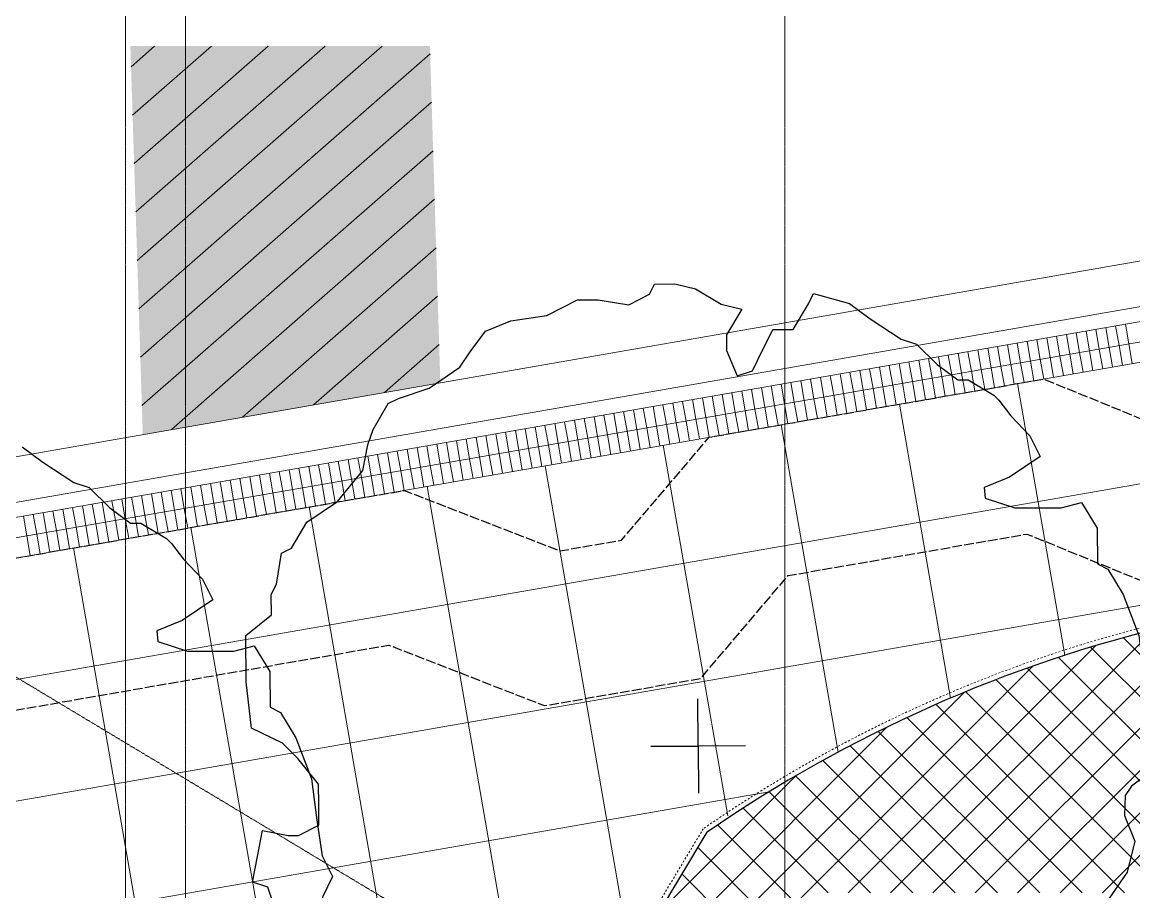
# Model space of a CAD drawing. Header units: inches. Extents: x 3268 to 7018, y 976 to 6708.
# Drawn here: x 5233.1 to 5678.3, y 5705.6 to 6053.9 of the extents above; entities that cross this region are included whole.
import ezdxf

# ---------------------------------------------------------------- set-up
doc = ezdxf.new("R2010")
doc.units = ezdxf.units.IN
doc.header["$MEASUREMENT"] = 0
for name, pattern in [('Grid Line 1_2_', [0.8749999999999999, 0.4999999999999999, -0.125, 0.125, -0.125]), ('IMPORT-Dash 1_16_', [1.4999999999999996, 0.7499999999999998, -0.7499999999999998]), ('IMPORT-EASEMENT2', [4.799999999999999, 3.839999999999999, -0.9599999999999999])]:
    doc.linetypes.add(name, pattern=pattern)
for name, color, linetype, lineweight in [('0-landscaping', 1, 'Continuous', 25), ('C-ANNO-5FT-PED-ZONE', 130, 'Continuous', 25), ('C-CURB-BACK', 40, 'Continuous', 13), ('C-CURB-FACE', 80, 'Continuous', 13), ('C-CURB-GUTR', 22, 'Continuous', 15), ('L-PVMT-ASPH', 140, 'Continuous', 15), ('L-PVMT-ASPH-HATC', 252, 'Continuous', 15), ('L-PVMT-BRCK-HATC', 252, 'Continuous', 15), ('L-PVMT-BRICK', 20, 'Continuous', 13), ('L-PVMT-CONC-HATC', 252, 'Continuous', 15), ('L-SITE-PLANT-HATC', 81, 'Continuous', 13), ('L-SITE-SWLK', 220, 'Continuous', 25), ('L-SITE-WALL', 33, 'Continuous', 15), ('S-GRID', 1, 'Continuous', 9), ('site_dwg', 8, 'Continuous', 9)]:
    doc.layers.add(name, color=color, linetype=linetype, lineweight=lineweight)

# ---------------------------------------------------------------- blocks, each defined once
blk = doc.blocks.new('site_dwg_dec1-V209-Overall Retail Plan Opt 2')
at = {"layer": '0-landscaping', "color": 213, "flags": 128}
for points in [[(108.7069203667305, 61.4693198216704), (110.1102024863903, 54.76156640336591), (112.6675355198422, 45.21504708576719), (114.8511137823188, 41.47197085979166), (115.3494772018786, 33.73399749443012), (116.7527309637919, 27.02626898528649), (118.8117289361124, 25.21769812396485), (121.2444816820716, 17.60568417829961), (121.3690619716979, 15.67117881218326), (121.007355557518, 10.43992103847665), (121.2117095394314, 3.034022888561935), (119.6510466297095, -2.895354700620032), (109.8544485491438, -1.590498658253295), (102.8971445787719, 0.8704637033009702), (101.2580483883612, -1.482540039599939)], [(101.2580483883612, -1.482540039599939), (105.4544776113726, -8.676055612998992), (110.6019441858444, -13.1974578570331), (114.7199401311518, -16.81459957959998), (119.7428547744366, -19.40152136094877), (118.3068144204971, -27.26535620114373), (111.9724258052702, -34.47684765727865), (113.1265473455241, -37.31559033633277), (111.6904930847195, -45.17949820201431), (107.5396966369081, -56.13399286589594), (101.3299305751169, -65.2799415705009), (96.0250832127932, -73.39567033511013), (94.46444866163613, -79.32507283475171), (88.78581816499165, -81.63733361044068), (85.58967954539177, -85.36948232106043), (79.36483335836049, -84.8897762052329), (76.46545392851651, -85.66848025415275), (72.77945402138003, -89.47842627422834), (70.31394303901281, -96.4380005929339), (63.46035843487692, -101.1709887608207)]]:
    blk.add_lwpolyline(points, dxfattribs=at)
blk = doc.blocks.new('site_dwg_dec1-V210-Overall Retail Plan Opt 2')
at = {"layer": '0-landscaping', "color": 213, "flags": 128}
for points in [[(-115.9658553720873, 36.15941098107179), (-110.910168585371, 48.14415048814043), (-113.0937468457085, 51.88722671996549), (-107.5397389064563, 56.13394474226879), (-101.985688698696, 60.38071088975959), (-97.74311246706917, 54.82906379929738), (-95.68411449388064, 53.02049293666641), (-89.75630951111258, 51.46381599998823), (-86.136676988317, 55.58464763820995), (-82.51704446383515, 59.70547927386689), (-82.11050309693734, 68.47359954603233), (-82.48428623070119, 74.27706753642597), (-85.94652405246593, 82.79343993861004), (-78.83185320274403, 92.96953555579204), (-70.68766946013044, 102.2414187691862), (-61.92057036118774, 101.8408481608094), (-58.30093783769887, 105.961679799129), (-55.46164372381624, 107.1177861229553), (-49.0026748175658, 112.394772213127), (-46.03880041719446, 111.6163731676821), (-38.42578059645864, 114.0545933585923), (-28.62915415534178, 112.7497124130241), (-18.05225993052951, 114.4095335631279), (-12.49820972054274, 118.6562997094625), (-8.753996910396266, 120.8426259771258), (-1.140948729643867, 123.2808212633823), (1.822939583016904, 122.5024952454005), (9.809728627377096, 119.1371744186832), (19.60632671145714, 117.8323183823413), (24.38003850845436, 119.1143592194094), (31.08816798894278, 120.5223345599621), (38.04547195947836, 118.0613721970112), (46.15681293431063, 112.7615709075435), (55.04856294575631, 110.4265181416995), (59.1665305326571, 106.8094013281949), (64.43860575007083, 100.3534687985921), (70.36636846736484, 98.7967437469084), (73.20570484799863, 99.95289819289972), (77.32370079247657, 96.33575647164217), (80.53674968142185, 91.68841971690891), (82.96953078790484, 84.07638086805274), (86.18257967602067, 79.42904411461824), (78.56955985297127, 76.9908239192224), (75.85484602591559, 73.90021222335382), (73.38933504524566, 66.94063790206165), (77.38268007688775, 65.25797834102126), (80.22201645907644, 66.41413278581238), (88.73994106720811, 69.88249988785866), (92.85790865705003, 66.26538307328484), (100.4709568346753, 68.70357835635478), (103.3102509482635, 69.85968468856264), (108.7069203667308, 61.46931982167006), (110.1102024863905, 54.76156640336557), (112.6675355198426, 45.21504708576685), (114.8511137823192, 41.47197085979132), (115.3494772018788, 33.73399749442944), (116.7527309637921, 27.02626898528581), (118.8117289361127, 25.21769812396382), (121.2444816820721, 17.60568417829893), (121.3690619716983, 15.67117881218257), (121.0073555575185, 10.43992103847597), (121.2117095394317, 3.034022888561253), (119.6510466297097, -2.895354700620714), (109.8544485491441, -1.590498658253636), (102.8971445787723, 0.8704637033002881), (101.2580483883616, -1.482540039600621)], [(-9.471346453594377, 8.319387126080981), (0, 0), (8.319387121136968, 9.471346451995485)], [(9.471346454440207, -8.31938712430201), (0, 0), (-8.319387122217448, -9.471346449256087)], [(101.2580483883616, -1.482540039600621), (105.454477611373, -8.676055612999674), (110.6019441858447, -13.19745785703344), (114.7199401311521, -16.81459957960032), (119.742854774437, -19.40152136094911), (118.3068144204974, -27.26535620114441), (111.9724258052705, -34.47684765727933), (113.1265473455243, -37.31559033633345), (111.6904930847198, -45.17949820201499), (107.5396966369084, -56.13399286589662), (101.3299305751172, -65.27994157050124), (96.02508321279346, -73.39567033511081), (94.46444866163647, -79.32507283475239), (88.78581816499191, -81.63733361044136), (85.58967954539203, -85.36948232106145), (79.36483335836074, -84.88977620523359), (76.46545392851685, -85.66848025415378), (72.77945402138029, -89.47842627422902), (70.31394303901315, -96.43800059293459), (63.31276886607531, -101.2729120204279), (54.88947196641322, -103.296069163506), (46.3427058971448, -107.9819351812551), (41.58170977086086, -109.2667473764928)]]:
    blk.add_lwpolyline(points, dxfattribs=at)
blk = doc.blocks.new('site_dwg_b1-12649367-Overall Retail Plan Opt 2')
at = {"layer": 'L-PVMT-BRCK-HATC', "color": 53}
blk.add_line((0, -7.990953345783054), (0, 0), dxfattribs=at)
blk = doc.blocks.new('site_dwg_b2-12649368-Overall Retail Plan Opt 2')
at = {"layer": 'L-PVMT-BRCK-HATC', "color": 53}
blk.add_line((0, 0), (0, 7.990953347180038), dxfattribs=at)
blk = doc.blocks.new('site_dwg-12440225-Overall Retail Plan Opt 2')
at = {"layer": 'L-PVMT-ASPH'}
blk.add_hatch(color=10, dxfattribs=at).paths.add_polyline_path([(24340267.83677409, 9818542.334910188), (24340388.1075264, 9818555.118398316), (24340392.89695118, 9818689.873091063), (24340273.2036553, 9818697.84409383)])
at = {"layer": 'L-PVMT-ASPH-HATC'}
h = blk.add_hatch(dxfattribs=at)
h.set_pattern_fill('FP_250', color=53, style=0, pattern_type=2)
h.set_pattern_definition([(37.38599999999999, (24338734.655, 9817309.485), (-9.107725642244493, 11.91844510100215), [])])
h.paths.add_polyline_path([(24340267.83677409, 9818542.334910188), (24340388.1075264, 9818555.118398316), (24340392.89695118, 9818689.873091063), (24340273.2036553, 9818697.84409383)])
at = {"layer": 'L-SITE-PLANT-HATC'}
h = blk.add_hatch(dxfattribs=at)
h.set_pattern_fill('FP_237', color=253, style=0, pattern_type=2)
h.set_pattern_definition([(41.19300000000002, (24341092.243, 9818110.422), (-7.903170364566204, 9.029944528547365), []), (131.193, (24341092.243, 9818110.422), (-9.029944528547368, -7.903170364566201), [])])
h.paths.add_polyline_path([(24340487.80166163, 9818291.764966052), (24340522.53403351, 9818341.367933875), (24340719.61740616, 9818328.25407207), (24340717.80129753, 9818339.060967408), (24340715.51346658, 9818349.777919719), (24340712.75830676, 9818360.384348514), (24340709.54110903, 9818370.85988554), (24340705.86805154, 9818381.184413916), (24340701.74618797, 9818391.33810674), (24340697.18343378, 9818401.301465185), (24340692.18855114, 9818411.055355938), (24340686.77113207, 9818420.581047934), (24340680.94158001, 9818429.86024834), (24340674.71108986, 9818438.875137674), (24340659.14423063, 9818436.041794501), (24340643.66497356, 9818432.76345042), (24340628.28603691, 9818429.042799026), (24340613.02005652, 9818424.882897332), (24340597.87957543, 9818420.287163252), (24340582.87703356, 9818415.259372795), (24340568.0247575, 9818409.803656956), (24340553.33495038, 9818403.924498336), (24340538.81968182, 9818397.626727449), (24340524.49087806, 9818390.915518748), (24340510.36031212, 9818383.796386389), (24340492.17051494, 9818373.808016665), (24340482.74016184, 9818368.358078314), (24340448.62948303, 9818318.997265486), (24340487.62954218, 9818291.884622619)])
at = {"layer": 'C-ANNO-5FT-PED-ZONE', "color": 213, "linetype": 'IMPORT-EASEMENT2', "flags": 128}
for points in [[(24338762.47131405, 9818328.607482392), (24338847.56003259, 9818345.166913098), (24338984.0722091, 9818365.109666992), (24339025.89464847, 9818331.581480863), (24339361.57343226, 9818366.838096866), (24339400.2582225, 9818409.895322623), (24339686.6490103, 9818440.335584825), (24339723.39215653, 9818412.64912088), (24339762.95159622, 9818416.226849837), (24339790.0655203, 9818451.336745776), (24340370.79532497, 9818513.052983882), (24340431.45558599, 9818484.731212098), (24340456.35081168, 9818487.377306977), (24340494.09980923, 9818526.168022715), (24340629.3389904, 9818540.533396317), (24340687.5218576, 9818512.141227137), (24340702.20196642, 9818513.508641955), (24340744.68924113, 9818552.793888016), (24340904.51075459, 9818569.781196903)], [(24338757.89103355, 9818259.829577446), (24338764.37161343, 9818267.851631418), (24338857.63312338, 9818286.001599336), (24338966.91228903, 9818301.96594451), (24339007.6193051, 9818269.331970211), (24339390.7861137, 9818309.57629213), (24339429.49953949, 9818352.665390009), (24339669.44889234, 9818378.169426896), (24339705.75870582, 9818350.809485106), (24339794.43466422, 9818358.829278778), (24339821.88975324, 9818394.380950155), (24340360.53716485, 9818451.624941494), (24340421.19787955, 9818423.302957889), (24340484.23903498, 9818430.003555052), (24340521.98645926, 9818468.79265409), (24340618.52598977, 9818479.047274174), (24340676.33168202, 9818450.839159431), (24340728.00897283, 9818455.6527677), (24340770.81507509, 9818495.232813053), (24340910.85238823, 9818510.117274113)]]:
    blk.add_lwpolyline(points, dxfattribs=at)
at = {"layer": 'C-CURB-BACK', "color": 253}
blk.add_line((24340902.81965228, 9818585.691576317), (24339394.27027185, 9818425.34899324), dxfattribs=at)
at = {"layer": 'C-CURB-FACE', "color": 253}
blk.add_line((24340902.18548892, 9818591.657968596), (24339393.63610848, 9818431.315385519), dxfattribs=at)
at = {"layer": 'C-CURB-GUTR', "color": 53}
blk.add_line((24339391.73361839, 9818449.214562356), (24340900.28299883, 9818609.557145434), dxfattribs=at)
at = {"layer": 'L-PVMT-BRICK', "color": 253}
for p, q in [((24340903.66520343, 9818577.736386612), (24339395.115823, 9818417.393803535)), ((24340904.51075459, 9818569.781196905), (24339395.96137415, 9818409.43861383))]:
    blk.add_line(p, q, dxfattribs=at)
at = {"layer": 'L-PVMT-CONC-HATC', "color": 53}
for p, q in [((24340618.72581982, 9818539.40533037), (24340630.39889249, 9818429.581687713)), ((24340571.0209472, 9818534.334815212), (24340583.62304446, 9818415.520734336)), ((24340523.26354336, 9818529.258716546), (24340537.32647337, 9818396.950604973)), ((24340475.53240512, 9818524.185409635), (24340491.45475929, 9818374.383298062)), ((24340427.80126689, 9818519.112102725), (24340448.91277489, 9818320.488931581)), ((24340380.07012866, 9818514.038795814), (24340401.18148645, 9818315.417037917)), ((24340332.33899043, 9818508.965488903), (24340353.450198, 9818310.345144257)), ((24340237.13602122, 9818498.846436657), (24340258.12427929, 9818300.215878135))]:
    blk.add_line(p, q, dxfattribs=at)
at = {"layer": 'L-PVMT-CONC-HATC', "color": 53, "flags": 128}
blk.add_lwpolyline([(24340305.71890956, 9818305.273250595), (24340284.60785219, 9818503.892181993)], close=True, dxfattribs=at)
for points in [[(24340701.40703958, 9818499.923079), (24340261.96578982, 9818453.215197932), (24339360.94853511, 9818357.446749186)], [(24340706.48034649, 9818452.191940768), (24340267.03909673, 9818405.484059697), (24339357.71376261, 9818308.83255142)], [(24340508.63663049, 9818382.89290426), (24340272.11240364, 9818357.752921466), (24339354.47899012, 9818260.218353653)]]:
    blk.add_lwpolyline(points, dxfattribs=at)
at = {"layer": 'L-SITE-PLANT-HATC', "color": 253}
blk.add_line((24340482.74016184, 9818368.358078314), (24340449.50556432, 9818320.551920975), dxfattribs=at)
blk.add_arc((24340765.76375258, 9817894.436516149), 551.9999999975752, 99.4943575290645, 120.8454380398776, dxfattribs=at)
at = {"layer": 'L-SITE-SWLK', "color": 213}
blk.add_line((24340449.50556431, 9818320.551920975), (24340482.74016184, 9818368.35807831), dxfattribs=at)
blk.add_arc((24340765.76375258, 9817894.436516145), 552.000000001864, 99.49435752937691, 120.8454380401955, dxfattribs=at)
at = {"layer": 'L-SITE-WALL', "color": 53, "linetype": 'IMPORT-Dash 1_16_'}
blk.add_line((24340481.31612208, 9818369.883534335), (24340446.82286153, 9818320.266858835), dxfattribs=at)
blk.add_arc((24340765.76375258, 9817894.436516149), 554.0399999990668, 99.36387310908945, 120.8909897246378, dxfattribs=at)
at = {"xscale": 1.500000000000001, "yscale": 1.500000000000001, "zscale": 1.500000000000001, "rotation": 37.81158375857705}
for name, p in [('site_dwg_dec1-V210-Overall Retail Plan Opt 2', (24340481.46324755, 9818403.085097006)), ('site_dwg_dec1-V209-Overall Retail Plan Opt 2', (24340147.02451032, 9818367.821777182))]:
    blk.add_blockref(name, p, dxfattribs=at)
at = {"rotation": 186.0671462231486}
for name, p in [('site_dwg_b1-12649367-Overall Retail Plan Opt 2', (24340644.40381865, 9818550.179688325)), ('site_dwg_b1-12649367-Overall Retail Plan Opt 2', (24340648.3814135, 9818550.6024639)), ('site_dwg_b1-12649367-Overall Retail Plan Opt 2', (24340652.35900836, 9818551.025239475)), ('site_dwg_b1-12649367-Overall Retail Plan Opt 2', (24340656.33660321, 9818551.448015053)), ('site_dwg_b1-12649367-Overall Retail Plan Opt 2', (24340660.31419806, 9818551.870790627)), ('site_dwg_b1-12649367-Overall Retail Plan Opt 2', (24340664.29179291, 9818552.293566205)), ('site_dwg_b1-12649367-Overall Retail Plan Opt 2', (24340600.65027527, 9818545.529156988)), ('site_dwg_b1-12649367-Overall Retail Plan Opt 2', (24340604.62787012, 9818545.951932564)), ('site_dwg_b1-12649367-Overall Retail Plan Opt 2', (24340608.60546498, 9818546.374708142)), ('site_dwg_b1-12649367-Overall Retail Plan Opt 2', (24340612.58305983, 9818546.797483716)), ('site_dwg_b1-12649367-Overall Retail Plan Opt 2', (24340616.56065468, 9818547.220259292)), ('site_dwg_b1-12649367-Overall Retail Plan Opt 2', (24340620.53824953, 9818547.64303487)), ('site_dwg_b1-12649367-Overall Retail Plan Opt 2', (24340624.51584439, 9818548.065810444)), ('site_dwg_b1-12649367-Overall Retail Plan Opt 2', (24340628.49343924, 9818548.48858602)), ('site_dwg_b1-12649367-Overall Retail Plan Opt 2', (24340632.47103409, 9818548.911361597)), ('site_dwg_b1-12649367-Overall Retail Plan Opt 2', (24340636.44862894, 9818549.334137172)), ('site_dwg_b1-12649367-Overall Retail Plan Opt 2', (24340640.4262238, 9818549.756912747)), ('site_dwg_b1-12649367-Overall Retail Plan Opt 2', (24340560.87432674, 9818541.30140123)), ('site_dwg_b1-12649367-Overall Retail Plan Opt 2', (24340564.8519216, 9818541.724176805)), ('site_dwg_b1-12649367-Overall Retail Plan Opt 2', (24340568.82951645, 9818542.146952381)), ('site_dwg_b1-12649367-Overall Retail Plan Opt 2', (24340572.8071113, 9818542.569727957)), ('site_dwg_b1-12649367-Overall Retail Plan Opt 2', (24340576.78470615, 9818542.992503533)), ('site_dwg_b1-12649367-Overall Retail Plan Opt 2', (24340580.76230101, 9818543.415279109)), ('site_dwg_b1-12649367-Overall Retail Plan Opt 2', (24340584.73989586, 9818543.838054685)), ('site_dwg_b1-12649367-Overall Retail Plan Opt 2', (24340588.71749071, 9818544.26083026)), ('site_dwg_b1-12649367-Overall Retail Plan Opt 2', (24340592.69508557, 9818544.683605837)), ('site_dwg_b1-12649367-Overall Retail Plan Opt 2', (24340596.67268042, 9818545.106381413)), ('site_dwg_b2-12649368-Overall Retail Plan Opt 2', (24340636.44862894, 9818549.334137172)), ('site_dwg_b2-12649368-Overall Retail Plan Opt 2', (24340640.4262238, 9818549.756912747)), ('site_dwg_b2-12649368-Overall Retail Plan Opt 2', (24340644.40381865, 9818550.179688325)), ('site_dwg_b2-12649368-Overall Retail Plan Opt 2', (24340648.3814135, 9818550.6024639)), ('site_dwg_b2-12649368-Overall Retail Plan Opt 2', (24340652.35900836, 9818551.025239475)), ('site_dwg_b2-12649368-Overall Retail Plan Opt 2', (24340656.33660321, 9818551.448015053)), ('site_dwg_b2-12649368-Overall Retail Plan Opt 2', (24340660.31419806, 9818551.870790627)), ('site_dwg_b2-12649368-Overall Retail Plan Opt 2', (24340664.29179291, 9818552.293566205)), ('site_dwg_b1-12649367-Overall Retail Plan Opt 2', (24340517.12078337, 9818536.650869895)), ('site_dwg_b1-12649367-Overall Retail Plan Opt 2', (24340521.09837821, 9818537.07364547)), ('site_dwg_b1-12649367-Overall Retail Plan Opt 2', (24340525.07597307, 9818537.496421047)), ('site_dwg_b1-12649367-Overall Retail Plan Opt 2', (24340529.05356792, 9818537.919196622)), ('site_dwg_b1-12649367-Overall Retail Plan Opt 2', (24340533.03116278, 9818538.341972198)), ('site_dwg_b1-12649367-Overall Retail Plan Opt 2', (24340537.00875762, 9818538.764747774)), ('site_dwg_b1-12649367-Overall Retail Plan Opt 2', (24340540.98635248, 9818539.18752335)), ('site_dwg_b1-12649367-Overall Retail Plan Opt 2', (24340544.96394733, 9818539.610298926)), ('site_dwg_b1-12649367-Overall Retail Plan Opt 2', (24340548.94154219, 9818540.033074502)), ('site_dwg_b1-12649367-Overall Retail Plan Opt 2', (24340552.91913704, 9818540.455850078)), ('site_dwg_b1-12649367-Overall Retail Plan Opt 2', (24340556.89673189, 9818540.878625654)), ('site_dwg_b2-12649368-Overall Retail Plan Opt 2', (24340592.69508557, 9818544.683605837)), ('site_dwg_b2-12649368-Overall Retail Plan Opt 2', (24340596.67268042, 9818545.106381413)), ('site_dwg_b2-12649368-Overall Retail Plan Opt 2', (24340600.65027527, 9818545.529156988)), ('site_dwg_b2-12649368-Overall Retail Plan Opt 2', (24340604.62787012, 9818545.951932564)), ('site_dwg_b2-12649368-Overall Retail Plan Opt 2', (24340608.60546498, 9818546.374708142)), ('site_dwg_b2-12649368-Overall Retail Plan Opt 2', (24340612.58305983, 9818546.797483716)), ('site_dwg_b2-12649368-Overall Retail Plan Opt 2', (24340616.56065468, 9818547.220259292)), ('site_dwg_b2-12649368-Overall Retail Plan Opt 2', (24340620.53824953, 9818547.64303487)), ('site_dwg_b2-12649368-Overall Retail Plan Opt 2', (24340624.51584439, 9818548.065810444)), ('site_dwg_b2-12649368-Overall Retail Plan Opt 2', (24340628.49343924, 9818548.48858602)), ('site_dwg_b2-12649368-Overall Retail Plan Opt 2', (24340632.47103409, 9818548.911361597)), ('site_dwg_b1-12649367-Overall Retail Plan Opt 2', (24340477.34483484, 9818532.423114136)), ('site_dwg_b1-12649367-Overall Retail Plan Opt 2', (24340481.32242969, 9818532.845889712)), ('site_dwg_b1-12649367-Overall Retail Plan Opt 2', (24340485.30002454, 9818533.268665288)), ('site_dwg_b1-12649367-Overall Retail Plan Opt 2', (24340489.2776194, 9818533.691440864)), ('site_dwg_b1-12649367-Overall Retail Plan Opt 2', (24340493.25521425, 9818534.11421644)), ('site_dwg_b1-12649367-Overall Retail Plan Opt 2', (24340497.2328091, 9818534.536992015)), ('site_dwg_b1-12649367-Overall Retail Plan Opt 2', (24340501.21040395, 9818534.959767591)), ('site_dwg_b1-12649367-Overall Retail Plan Opt 2', (24340505.18799881, 9818535.382543167)), ('site_dwg_b1-12649367-Overall Retail Plan Opt 2', (24340509.16559366, 9818535.805318743)), ('site_dwg_b1-12649367-Overall Retail Plan Opt 2', (24340513.14318851, 9818536.228094319)), ('site_dwg_b2-12649368-Overall Retail Plan Opt 2', (24340552.91913704, 9818540.455850078)), ('site_dwg_b2-12649368-Overall Retail Plan Opt 2', (24340556.89673189, 9818540.878625654)), ('site_dwg_b2-12649368-Overall Retail Plan Opt 2', (24340560.87432674, 9818541.30140123)), ('site_dwg_b2-12649368-Overall Retail Plan Opt 2', (24340564.8519216, 9818541.724176805)), ('site_dwg_b2-12649368-Overall Retail Plan Opt 2', (24340568.82951645, 9818542.146952381)), ('site_dwg_b2-12649368-Overall Retail Plan Opt 2', (24340572.8071113, 9818542.569727957)), ('site_dwg_b2-12649368-Overall Retail Plan Opt 2', (24340576.78470615, 9818542.992503533)), ('site_dwg_b2-12649368-Overall Retail Plan Opt 2', (24340580.76230101, 9818543.415279109)), ('site_dwg_b2-12649368-Overall Retail Plan Opt 2', (24340584.73989586, 9818543.838054685)), ('site_dwg_b2-12649368-Overall Retail Plan Opt 2', (24340588.71749071, 9818544.26083026)), ('site_dwg_b1-12649367-Overall Retail Plan Opt 2', (24340433.59129145, 9818527.772582801)), ('site_dwg_b1-12649367-Overall Retail Plan Opt 2', (24340437.56888631, 9818528.195358375)), ('site_dwg_b1-12649367-Overall Retail Plan Opt 2', (24340441.54648116, 9818528.618133953)), ('site_dwg_b1-12649367-Overall Retail Plan Opt 2', (24340445.52407601, 9818529.040909529)), ('site_dwg_b1-12649367-Overall Retail Plan Opt 2', (24340449.50167087, 9818529.463685103)), ('site_dwg_b1-12649367-Overall Retail Plan Opt 2', (24340453.47926572, 9818529.88646068)), ('site_dwg_b1-12649367-Overall Retail Plan Opt 2', (24340457.45686057, 9818530.309236256)), ('site_dwg_b1-12649367-Overall Retail Plan Opt 2', (24340461.43445542, 9818530.73201183)), ('site_dwg_b1-12649367-Overall Retail Plan Opt 2', (24340465.41205028, 9818531.154787408)), ('site_dwg_b1-12649367-Overall Retail Plan Opt 2', (24340469.38964513, 9818531.577562984)), ('site_dwg_b1-12649367-Overall Retail Plan Opt 2', (24340473.36723998, 9818532.00033856)), ('site_dwg_b2-12649368-Overall Retail Plan Opt 2', (24340509.16559366, 9818535.805318743)), ('site_dwg_b2-12649368-Overall Retail Plan Opt 2', (24340513.14318851, 9818536.228094319)), ('site_dwg_b2-12649368-Overall Retail Plan Opt 2', (24340517.12078337, 9818536.650869895)), ('site_dwg_b2-12649368-Overall Retail Plan Opt 2', (24340521.09837821, 9818537.07364547)), ('site_dwg_b2-12649368-Overall Retail Plan Opt 2', (24340525.07597307, 9818537.496421047)), ('site_dwg_b2-12649368-Overall Retail Plan Opt 2', (24340529.05356792, 9818537.919196622)), ('site_dwg_b2-12649368-Overall Retail Plan Opt 2', (24340533.03116278, 9818538.341972198)), ('site_dwg_b2-12649368-Overall Retail Plan Opt 2', (24340537.00875762, 9818538.764747774)), ('site_dwg_b2-12649368-Overall Retail Plan Opt 2', (24340540.98635248, 9818539.18752335)), ('site_dwg_b2-12649368-Overall Retail Plan Opt 2', (24340544.96394733, 9818539.610298926)), ('site_dwg_b2-12649368-Overall Retail Plan Opt 2', (24340548.94154219, 9818540.033074502)), ('site_dwg_b1-12649367-Overall Retail Plan Opt 2', (24340393.81534293, 9818523.54482704)), ('site_dwg_b1-12649367-Overall Retail Plan Opt 2', (24340397.79293778, 9818523.967602618)), ('site_dwg_b1-12649367-Overall Retail Plan Opt 2', (24340401.77053263, 9818524.390378192)), ('site_dwg_b1-12649367-Overall Retail Plan Opt 2', (24340405.74812749, 9818524.813153768)), ('site_dwg_b1-12649367-Overall Retail Plan Opt 2', (24340409.72572234, 9818525.235929346)), ('site_dwg_b1-12649367-Overall Retail Plan Opt 2', (24340413.7033172, 9818525.65870492)), ('site_dwg_b1-12649367-Overall Retail Plan Opt 2', (24340417.68091204, 9818526.081480497)), ('site_dwg_b1-12649367-Overall Retail Plan Opt 2', (24340421.6585069, 9818526.504256073)), ('site_dwg_b1-12649367-Overall Retail Plan Opt 2', (24340425.63610175, 9818526.927031647)), ('site_dwg_b1-12649367-Overall Retail Plan Opt 2', (24340429.6136966, 9818527.349807225)), ('site_dwg_b2-12649368-Overall Retail Plan Opt 2', (24340469.38964513, 9818531.577562984)), ('site_dwg_b2-12649368-Overall Retail Plan Opt 2', (24340473.36723998, 9818532.00033856)), ('site_dwg_b2-12649368-Overall Retail Plan Opt 2', (24340477.34483484, 9818532.423114136)), ('site_dwg_b2-12649368-Overall Retail Plan Opt 2', (24340481.32242969, 9818532.845889712)), ('site_dwg_b2-12649368-Overall Retail Plan Opt 2', (24340485.30002454, 9818533.268665288)), ('site_dwg_b2-12649368-Overall Retail Plan Opt 2', (24340489.2776194, 9818533.691440864)), ('site_dwg_b2-12649368-Overall Retail Plan Opt 2', (24340493.25521425, 9818534.11421644)), ('site_dwg_b2-12649368-Overall Retail Plan Opt 2', (24340497.2328091, 9818534.536992015)), ('site_dwg_b2-12649368-Overall Retail Plan Opt 2', (24340501.21040395, 9818534.959767591)), ('site_dwg_b2-12649368-Overall Retail Plan Opt 2', (24340505.18799881, 9818535.382543167)), ('site_dwg_b1-12649367-Overall Retail Plan Opt 2', (24340350.06179955, 9818518.894295707)), ('site_dwg_b1-12649367-Overall Retail Plan Opt 2', (24340354.0393944, 9818519.317071281)), ('site_dwg_b1-12649367-Overall Retail Plan Opt 2', (24340358.01698925, 9818519.739846857)), ('site_dwg_b1-12649367-Overall Retail Plan Opt 2', (24340361.99458411, 9818520.162622435)), ('site_dwg_b1-12649367-Overall Retail Plan Opt 2', (24340365.97217896, 9818520.585398009)), ('site_dwg_b1-12649367-Overall Retail Plan Opt 2', (24340369.94977381, 9818521.008173585)), ('site_dwg_b1-12649367-Overall Retail Plan Opt 2', (24340373.92736867, 9818521.430949163)), ('site_dwg_b1-12649367-Overall Retail Plan Opt 2', (24340377.90496352, 9818521.853724737)), ('site_dwg_b1-12649367-Overall Retail Plan Opt 2', (24340381.88255837, 9818522.276500313)), ('site_dwg_b1-12649367-Overall Retail Plan Opt 2', (24340385.86015322, 9818522.69927589)), ('site_dwg_b1-12649367-Overall Retail Plan Opt 2', (24340389.83774808, 9818523.122051464)), ('site_dwg_b2-12649368-Overall Retail Plan Opt 2', (24340425.63610175, 9818526.927031647)), ('site_dwg_b2-12649368-Overall Retail Plan Opt 2', (24340429.6136966, 9818527.349807225)), ('site_dwg_b2-12649368-Overall Retail Plan Opt 2', (24340433.59129145, 9818527.772582801)), ('site_dwg_b2-12649368-Overall Retail Plan Opt 2', (24340437.56888631, 9818528.195358375)), ('site_dwg_b2-12649368-Overall Retail Plan Opt 2', (24340441.54648116, 9818528.618133953)), ('site_dwg_b2-12649368-Overall Retail Plan Opt 2', (24340445.52407601, 9818529.040909529)), ('site_dwg_b2-12649368-Overall Retail Plan Opt 2', (24340449.50167087, 9818529.463685103)), ('site_dwg_b2-12649368-Overall Retail Plan Opt 2', (24340453.47926572, 9818529.88646068)), ('site_dwg_b2-12649368-Overall Retail Plan Opt 2', (24340457.45686057, 9818530.309236256)), ('site_dwg_b2-12649368-Overall Retail Plan Opt 2', (24340461.43445542, 9818530.73201183)), ('site_dwg_b2-12649368-Overall Retail Plan Opt 2', (24340465.41205028, 9818531.154787408)), ('site_dwg_b1-12649367-Overall Retail Plan Opt 2', (24340310.28585102, 9818514.666539947)), ('site_dwg_b1-12649367-Overall Retail Plan Opt 2', (24340314.26344588, 9818515.089315522)), ('site_dwg_b1-12649367-Overall Retail Plan Opt 2', (24340318.24104073, 9818515.512091098)), ('site_dwg_b1-12649367-Overall Retail Plan Opt 2', (24340322.21863558, 9818515.934866674)), ('site_dwg_b1-12649367-Overall Retail Plan Opt 2', (24340326.19623043, 9818516.35764225)), ('site_dwg_b1-12649367-Overall Retail Plan Opt 2', (24340330.17382529, 9818516.780417826)), ('site_dwg_b1-12649367-Overall Retail Plan Opt 2', (24340334.15142014, 9818517.203193402)), ('site_dwg_b1-12649367-Overall Retail Plan Opt 2', (24340338.12901499, 9818517.625968978)), ('site_dwg_b1-12649367-Overall Retail Plan Opt 2', (24340342.10660984, 9818518.048744554)), ('site_dwg_b1-12649367-Overall Retail Plan Opt 2', (24340346.0842047, 9818518.47152013)), ('site_dwg_b2-12649368-Overall Retail Plan Opt 2', (24340385.86015322, 9818522.69927589)), ('site_dwg_b2-12649368-Overall Retail Plan Opt 2', (24340389.83774808, 9818523.122051464)), ('site_dwg_b2-12649368-Overall Retail Plan Opt 2', (24340393.81534293, 9818523.54482704)), ('site_dwg_b2-12649368-Overall Retail Plan Opt 2', (24340397.79293778, 9818523.967602618)), ('site_dwg_b2-12649368-Overall Retail Plan Opt 2', (24340401.77053263, 9818524.390378192)), ('site_dwg_b2-12649368-Overall Retail Plan Opt 2', (24340405.74812749, 9818524.813153768)), ('site_dwg_b2-12649368-Overall Retail Plan Opt 2', (24340409.72572234, 9818525.235929346)), ('site_dwg_b2-12649368-Overall Retail Plan Opt 2', (24340413.7033172, 9818525.65870492)), ('site_dwg_b2-12649368-Overall Retail Plan Opt 2', (24340417.68091204, 9818526.081480497)), ('site_dwg_b2-12649368-Overall Retail Plan Opt 2', (24340421.6585069, 9818526.504256073)), ('site_dwg_b1-12649367-Overall Retail Plan Opt 2', (24340266.53230764, 9818510.016008612)), ('site_dwg_b1-12649367-Overall Retail Plan Opt 2', (24340270.5099025, 9818510.438784188)), ('site_dwg_b1-12649367-Overall Retail Plan Opt 2', (24340274.48749735, 9818510.861559764)), ('site_dwg_b1-12649367-Overall Retail Plan Opt 2', (24340278.4650922, 9818511.28433534)), ('site_dwg_b1-12649367-Overall Retail Plan Opt 2', (24340282.44268705, 9818511.707110915)), ('site_dwg_b1-12649367-Overall Retail Plan Opt 2', (24340286.42028191, 9818512.129886491)), ('site_dwg_b1-12649367-Overall Retail Plan Opt 2', (24340290.39787676, 9818512.552662067)), ('site_dwg_b1-12649367-Overall Retail Plan Opt 2', (24340294.37547161, 9818512.975437643)), ('site_dwg_b1-12649367-Overall Retail Plan Opt 2', (24340298.35306646, 9818513.398213219)), ('site_dwg_b1-12649367-Overall Retail Plan Opt 2', (24340302.33066132, 9818513.820988795)), ('site_dwg_b1-12649367-Overall Retail Plan Opt 2', (24340306.30825617, 9818514.24376437)), ('site_dwg_b2-12649368-Overall Retail Plan Opt 2', (24340342.10660984, 9818518.048744554)), ('site_dwg_b2-12649368-Overall Retail Plan Opt 2', (24340346.0842047, 9818518.47152013)), ('site_dwg_b2-12649368-Overall Retail Plan Opt 2', (24340350.06179955, 9818518.894295707)), ('site_dwg_b2-12649368-Overall Retail Plan Opt 2', (24340354.0393944, 9818519.317071281)), ('site_dwg_b2-12649368-Overall Retail Plan Opt 2', (24340358.01698925, 9818519.739846857)), ('site_dwg_b2-12649368-Overall Retail Plan Opt 2', (24340361.99458411, 9818520.162622435)), ('site_dwg_b2-12649368-Overall Retail Plan Opt 2', (24340365.97217896, 9818520.585398009)), ('site_dwg_b2-12649368-Overall Retail Plan Opt 2', (24340369.94977381, 9818521.008173585)), ('site_dwg_b2-12649368-Overall Retail Plan Opt 2', (24340373.92736867, 9818521.430949163)), ('site_dwg_b2-12649368-Overall Retail Plan Opt 2', (24340377.90496352, 9818521.853724737)), ('site_dwg_b2-12649368-Overall Retail Plan Opt 2', (24340381.88255837, 9818522.276500313)), ('site_dwg_b1-12649367-Overall Retail Plan Opt 2', (24340226.75635912, 9818505.788252853)), ('site_dwg_b1-12649367-Overall Retail Plan Opt 2', (24340230.73395397, 9818506.211028429)), ('site_dwg_b1-12649367-Overall Retail Plan Opt 2', (24340234.71154882, 9818506.633804005)), ('site_dwg_b1-12649367-Overall Retail Plan Opt 2', (24340238.68914367, 9818507.05657958)), ('site_dwg_b1-12649367-Overall Retail Plan Opt 2', (24340242.66673853, 9818507.479355156)), ('site_dwg_b1-12649367-Overall Retail Plan Opt 2', (24340246.64433338, 9818507.902130732)), ('site_dwg_b1-12649367-Overall Retail Plan Opt 2', (24340250.62192823, 9818508.324906308)), ('site_dwg_b1-12649367-Overall Retail Plan Opt 2', (24340254.59952308, 9818508.747681884)), ('site_dwg_b1-12649367-Overall Retail Plan Opt 2', (24340258.57711794, 9818509.17045746)), ('site_dwg_b1-12649367-Overall Retail Plan Opt 2', (24340262.55471279, 9818509.593233036)), ('site_dwg_b2-12649368-Overall Retail Plan Opt 2', (24340298.35306646, 9818513.398213219)), ('site_dwg_b2-12649368-Overall Retail Plan Opt 2', (24340302.33066132, 9818513.820988795)), ('site_dwg_b2-12649368-Overall Retail Plan Opt 2', (24340306.30825617, 9818514.24376437)), ('site_dwg_b2-12649368-Overall Retail Plan Opt 2', (24340310.28585102, 9818514.666539947)), ('site_dwg_b2-12649368-Overall Retail Plan Opt 2', (24340314.26344588, 9818515.089315522)), ('site_dwg_b2-12649368-Overall Retail Plan Opt 2', (24340318.24104073, 9818515.512091098)), ('site_dwg_b2-12649368-Overall Retail Plan Opt 2', (24340322.21863558, 9818515.934866674)), ('site_dwg_b2-12649368-Overall Retail Plan Opt 2', (24340326.19623043, 9818516.35764225)), ('site_dwg_b2-12649368-Overall Retail Plan Opt 2', (24340330.17382529, 9818516.780417826)), ('site_dwg_b2-12649368-Overall Retail Plan Opt 2', (24340334.15142014, 9818517.203193402)), ('site_dwg_b2-12649368-Overall Retail Plan Opt 2', (24340338.12901499, 9818517.625968978)), ('site_dwg_b1-12649367-Overall Retail Plan Opt 2', (24340218.80116941, 9818504.942701701)), ('site_dwg_b1-12649367-Overall Retail Plan Opt 2', (24340222.77876426, 9818505.365477277)), ('site_dwg_b2-12649368-Overall Retail Plan Opt 2', (24340258.57711794, 9818509.17045746)), ('site_dwg_b2-12649368-Overall Retail Plan Opt 2', (24340262.55471279, 9818509.593233036)), ('site_dwg_b2-12649368-Overall Retail Plan Opt 2', (24340266.53230764, 9818510.016008612)), ('site_dwg_b2-12649368-Overall Retail Plan Opt 2', (24340270.5099025, 9818510.438784188)), ('site_dwg_b2-12649368-Overall Retail Plan Opt 2', (24340274.48749735, 9818510.861559764)), ('site_dwg_b2-12649368-Overall Retail Plan Opt 2', (24340278.4650922, 9818511.28433534)), ('site_dwg_b2-12649368-Overall Retail Plan Opt 2', (24340282.44268705, 9818511.707110915)), ('site_dwg_b2-12649368-Overall Retail Plan Opt 2', (24340286.42028191, 9818512.129886491)), ('site_dwg_b2-12649368-Overall Retail Plan Opt 2', (24340290.39787676, 9818512.552662067)), ('site_dwg_b2-12649368-Overall Retail Plan Opt 2', (24340294.37547161, 9818512.975437643)), ('site_dwg_b2-12649368-Overall Retail Plan Opt 2', (24340218.80116941, 9818504.942701701)), ('site_dwg_b2-12649368-Overall Retail Plan Opt 2', (24340222.77876426, 9818505.365477277)), ('site_dwg_b2-12649368-Overall Retail Plan Opt 2', (24340226.75635912, 9818505.788252853)), ('site_dwg_b2-12649368-Overall Retail Plan Opt 2', (24340230.73395397, 9818506.211028429)), ('site_dwg_b2-12649368-Overall Retail Plan Opt 2', (24340234.71154882, 9818506.633804005)), ('site_dwg_b2-12649368-Overall Retail Plan Opt 2', (24340238.68914367, 9818507.05657958)), ('site_dwg_b2-12649368-Overall Retail Plan Opt 2', (24340242.66673853, 9818507.479355156)), ('site_dwg_b2-12649368-Overall Retail Plan Opt 2', (24340246.64433338, 9818507.902130732)), ('site_dwg_b2-12649368-Overall Retail Plan Opt 2', (24340250.62192823, 9818508.324906308)), ('site_dwg_b2-12649368-Overall Retail Plan Opt 2', (24340254.59952308, 9818508.747681884))]:
    blk.add_blockref(name, p, dxfattribs=at)

msp = doc.modelspace()

# ---------------------------------------------------------------- linework, layer by layer
at = {"layer": 'S-GRID', "linetype": 'Grid Line 1_2_'}
for p, q in [((5274.500343047551, 3355.523582565583), (5274.500343047547, 6288.946146825838)), ((5298.500343047553, 3355.523582565583), (5298.500343047548, 6288.946146825837)), ((5538.500343047532, 3355.523582565583), (5538.500343047528, 6288.946146825838)), ((5037.116420187139, 5907.883242439857), (6374.695276783558, 5104.184782667166))]:
    msp.add_line(p, q, dxfattribs=at)

# ---------------------------------------------------------------- block references
at = {"layer": 'site_dwg', "color": 53, "lineweight": 15, "rotation": 3.810000000000009}
msp.add_blockref('site_dwg-12440225-Overall Retail Plan Opt 2', (-23628768.691637, -11408316.78144797), dxfattribs=at)

doc.saveas('drawing.dxf')
